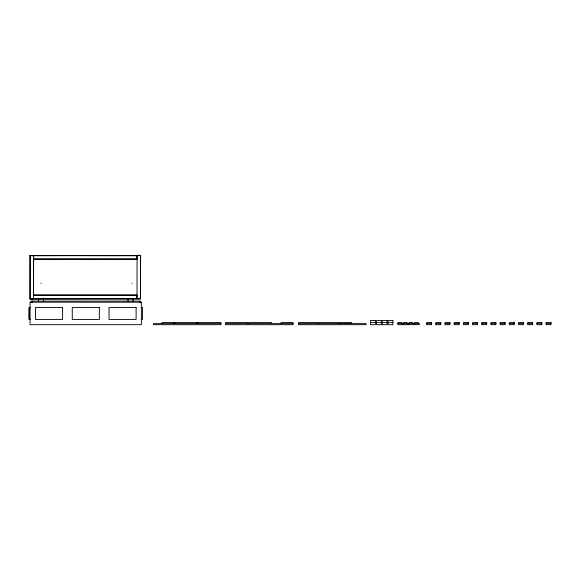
<?xml version="1.0" encoding="UTF-8"?>
<svg xmlns="http://www.w3.org/2000/svg" width="580" height="580" viewBox="0 0 580 580"><rect width="100%" height="100%" fill="white"/><g stroke="black" fill="none" stroke-linecap="round" stroke-linejoin="round"><path stroke-width="0.87" d="M30.044 299.005L30.029 255.664L140.432 255.454L140.447 298.794L30.044 299.005L30.095 255.512L137.003 255.664L30.095 255.512M33.531 298.707L30.015 298.707L33.546 298.852L33.626 255.664M136.989 255.512L136.981 258.999L33.604 258.999M137.083 255.309L140.614 255.454L137.083 255.309L137.018 298.649M35.344 298.649L140.534 298.649L140.599 255.309M121.445 255.635L30.029 255.664M30.029 298.852L140.447 298.794M137.018 259.144L33.524 259.144L33.452 295.198L136.945 295.198M40.81 283.156L41.187 283.156M131.689 283.156L132.066 283.163M33.538 295.017L136.916 295.017L136.924 298.649M33.531 298.504L140.534 298.649M30.624 307.458L29 307.458L29 319.413L30.624 319.413M141.1 307.458L142.441 307.458L142.441 319.413L141.1 319.413M370.461 322.582L375.383 322.582M376.529 322.582L381.451 322.582M382.155 322.582L387.085 322.582M387.962 322.582L392.885 322.582M220.944 323.633L153.403 323.633L153.403 324.691L220.944 324.691L220.944 322.582L161.979 322.582L161.979 323.633M225.511 323.633L293.052 323.633M298.519 323.633L366.052 323.633L366.052 324.691L298.519 324.691L298.519 322.582L317.514 322.582L317.514 323.633M397.902 323.633L402.825 323.633L402.825 324.691L397.902 324.691L397.902 322.582L401.766 322.582L401.766 323.633M403.354 323.633L408.276 323.633L408.276 324.691L403.354 324.691L403.354 322.582L407.218 322.582L407.218 323.633M408.98 323.633L413.902 323.633L413.902 324.691L408.98 324.691L408.98 322.582L412.851 322.582L412.851 323.633M414.432 323.633L419.354 323.633L419.354 324.691L414.432 324.691L414.432 322.582L418.303 322.582L418.303 323.633M426.655 323.633L431.578 323.633M435.841 323.633L440.764 323.633M445.027 323.633L449.95 323.633M454.212 323.633L459.135 323.633M463.398 323.633L468.321 323.633M472.584 323.633L477.507 323.633M481.77 323.633L486.7 323.633M490.955 323.633L495.885 323.633M500.141 323.633L505.071 323.633M509.327 323.633L514.257 323.633M518.52 323.633L523.443 323.633M527.706 323.633L532.628 323.633M536.891 323.633L541.814 323.633M546.077 323.633L551 323.633M351.668 323.633L351.668 322.582L348.848 322.582L348.848 323.633M348.116 323.633L348.116 322.582L345.303 322.582L345.303 323.633M344.571 323.633L344.571 322.582L341.758 322.582L341.758 323.633M341.025 323.633L341.025 322.582L338.212 322.582L338.212 323.633M337.386 323.633L337.386 322.582L318.391 322.582L318.391 323.633M281.09 323.633L281.09 322.582L293.052 322.582L293.052 324.691L225.511 324.691L225.511 322.582L248.03 322.582L248.03 323.633M271.534 323.633L271.534 322.582L249.016 322.582L249.016 323.633M198.432 322.582L198.432 323.633M197.2 322.582L197.2 323.633M174.689 322.582L174.689 323.633M173.942 322.582L173.942 323.633M140.505 302.673L140.505 301.121L31.11 301.121L31.11 302.673M139.454 301.121L139.454 302.673M132.943 298.069L132.943 301.68M128.02 298.627L128.02 301.506M43.42 298.069L43.42 301.68M38.498 298.627L38.498 301.506M32.168 301.121L32.168 302.673M29.573 307.458L29.573 319.413M29.283 307.458L29.283 319.413M141.382 302.18L30.058 302.18L30.058 324.691L141.382 324.691L141.382 302.18M62.596 307.458L35.51 307.458L35.51 319.413L62.596 319.413L62.596 307.458M99.354 307.458L72.268 307.458L72.268 319.413L99.354 319.413L99.354 307.458M136.112 307.458L109.025 307.458L109.025 319.413L136.112 319.413L136.112 307.458M375.383 320.472L370.461 320.472L370.461 324.691L375.383 324.691L375.383 320.472M381.451 320.472L376.529 320.472L376.529 324.691L381.451 324.691L381.451 320.472M387.085 320.472L382.155 320.472L382.155 324.691L387.085 324.691L387.085 320.472M392.885 320.472L387.962 320.472L387.962 324.691L392.885 324.691L392.885 320.472M431.578 322.582L426.655 322.582L426.655 324.691L431.578 324.691L431.578 322.582M440.764 322.582L435.841 322.582L435.841 324.691L440.764 324.691L440.764 322.582M449.95 322.582L445.027 322.582L445.027 324.691L449.95 324.691L449.95 322.582M459.135 322.582L454.212 322.582L454.212 324.691L459.135 324.691L459.135 322.582M468.321 322.582L463.398 322.582L463.398 324.691L468.321 324.691L468.321 322.582M477.507 322.582L472.584 322.582L472.584 324.691L477.507 324.691L477.507 322.582M486.7 322.582L481.77 322.582L481.77 324.691L486.7 324.691L486.7 322.582M495.885 322.582L490.955 322.582L490.955 324.691L495.885 324.691L495.885 322.582M505.071 322.582L500.141 322.582L500.141 324.691L505.071 324.691L505.071 322.582M514.257 322.582L509.327 322.582L509.327 324.691L514.257 324.691L514.257 322.582M523.443 322.582L518.52 322.582L518.52 324.691L523.443 324.691L523.443 322.582M532.628 322.582L527.706 322.582L527.706 324.691L532.628 324.691L532.628 322.582M541.814 322.582L536.891 322.582L536.891 324.691L541.814 324.691L541.814 322.582M551 322.582L546.077 322.582L546.077 324.691L551 324.691L551 322.582"/></g></svg>
